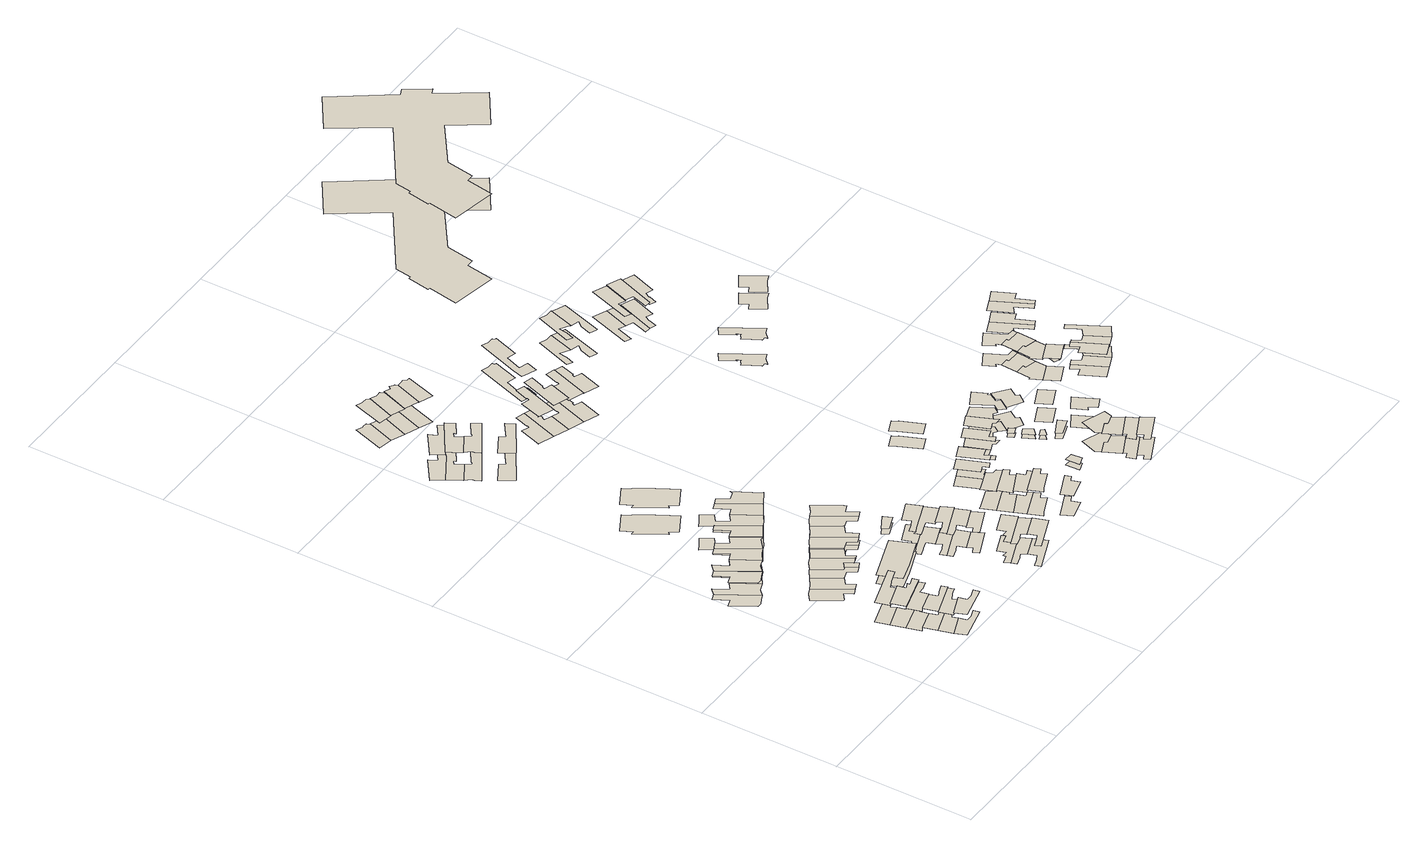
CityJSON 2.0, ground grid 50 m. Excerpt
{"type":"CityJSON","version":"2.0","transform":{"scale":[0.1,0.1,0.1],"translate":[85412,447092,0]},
"CityObjects":{
"building1":{"type":"Building","attributes":{"yearOfConstruction":"1918-01-01Z","measuredHeight":9.44,"storeysAboveGround":3},"geometry":[{"type":"MultiSurface","lod":"1.2","boundaries":[[[0,1,2,3,4,5,6,7]],[[8,9,10,11,12,13,14,15]]]}]},
"building2":{"type":"Building","attributes":{"yearOfConstruction":"1930-01-01Z","measuredHeight":9.46,"storeysAboveGround":3},"geometry":[{"type":"MultiSurface","lod":"1.2","boundaries":[[[3,16,17,18,19,20,4]],[[21,22,23,24,25,26,27]]]}]},
"building3":{"type":"Building","attributes":{"yearOfConstruction":"1920-01-01Z","measuredHeight":7.75,"storeysAboveGround":2},"geometry":[{"type":"MultiSurface","lod":"1.2","boundaries":[[[28,29,30,31,32,33,34,35,36]],[[37,38,39,40,41,42,43,44,45]]]}]},
"building4":{"type":"Building","attributes":{"yearOfConstruction":"1920-01-01Z","measuredHeight":8.55,"storeysAboveGround":2},"geometry":[{"type":"MultiSurface","lod":"1.2","boundaries":[[[46,47,48,49,50,51,32,31]],[[52,53,54,55,56,57,58,59]]]}]},
"building5":{"type":"Building","attributes":{"yearOfConstruction":"1920-01-01Z","measuredHeight":7.33,"storeysAboveGround":2},"geometry":[{"type":"MultiSurface","lod":"1.2","boundaries":[[[60,61,62,63,64,65,66,67]],[[68,69,70,71,72,73,74,75]]]}]},
"building6":{"type":"Building","attributes":{"yearOfConstruction":"1920-01-01Z","measuredHeight":7.55,"storeysAboveGround":2},"geometry":[{"type":"MultiSurface","lod":"1.2","boundaries":[[[76,35,34,64,63,77,78]],[[79,80,81,82,83,84,85]]]}]},
"building7":{"type":"Building","attributes":{"yearOfConstruction":"1920-01-01Z","measuredHeight":8.16,"storeysAboveGround":2},"geometry":[{"type":"MultiSurface","lod":"1.2","boundaries":[[[86,87,88,66,65,89,90]],[[91,92,93,94,95,96,97]]]}]},
"building8":{"type":"Building","attributes":{"yearOfConstruction":"1920-01-01Z","measuredHeight":7.93,"storeysAboveGround":2},"geometry":[{"type":"MultiSurface","lod":"1.2","boundaries":[[[98,99,100,101,102,51,50,103]],[[104,105,106,107,108,109,110,111]]]}]},
"building9":{"type":"Building","attributes":{"yearOfConstruction":"1915-01-01Z","measuredHeight":12.43,"storeysAboveGround":4},"geometry":[{"type":"MultiSurface","lod":"1.2","boundaries":[[[112,113,114,115,116,117,118,119]],[[120,121,122,123,124,125,126,127]]]}]},
"building10":{"type":"Building","attributes":{"yearOfConstruction":"1930-01-01Z","measuredHeight":9.51,"storeysAboveGround":3},"geometry":[{"type":"MultiSurface","lod":"1.2","boundaries":[[[18,17,128,129,130,131,132]],[[24,23,133,134,135,136,137]]]}]},
"building11":{"type":"Building","attributes":{"yearOfConstruction":"1915-01-01Z","measuredHeight":11.46,"storeysAboveGround":3},"geometry":[{"type":"MultiSurface","lod":"1.2","boundaries":[[[138,139,140,141,117,116,142,143]],[[144,145,146,147,148,149,150,151]]]}]},
"building12":{"type":"Building","attributes":{"yearOfConstruction":"1930-01-01Z","measuredHeight":9.48,"storeysAboveGround":3},"geometry":[{"type":"MultiSurface","lod":"1.2","boundaries":[[[129,152,153,154,155,156,130]],[[134,157,158,159,160,161,135]]]}]},
"building13":{"type":"Building","attributes":{"yearOfConstruction":"1915-01-01Z","measuredHeight":12.05,"storeysAboveGround":4},"geometry":[{"type":"MultiSurface","lod":"1.2","boundaries":[[[139,138,162,163,164,165,166,167,140]],[[168,169,170,171,172,173,174,175,176]]]}]},
"building14":{"type":"Building","attributes":{"yearOfConstruction":"1930-01-01Z","measuredHeight":9.68,"storeysAboveGround":3},"geometry":[{"type":"MultiSurface","lod":"1.2","boundaries":[[[177,154,153,178,179,180]],[[181,182,183,184,185,186]]]}]},
"building15":{"type":"Building","attributes":{"yearOfConstruction":"1915-01-01Z","measuredHeight":11.9,"storeysAboveGround":3},"geometry":[{"type":"MultiSurface","lod":"1.2","boundaries":[[[165,164,187,188,189,190,191,192,166]],[[193,194,195,196,197,198,199,200,201]]]}]},
"building16":{"type":"Building","attributes":{"yearOfConstruction":"1930-01-01Z","measuredHeight":9.43,"storeysAboveGround":3},"geometry":[{"type":"MultiSurface","lod":"1.2","boundaries":[[[202,203,204,205,206,207,179,178,208,209,210]],[[211,212,213,214,215,216,217,218,219,220,221]]]}]},
"building17":{"type":"Building","attributes":{"yearOfConstruction":"1969-01-01Z","measuredHeight":3.35,"storeysAboveGround":1},"geometry":[{"type":"MultiSurface","lod":"1.2","boundaries":[[[222,223,224,225,226,227]],[[228,229,230,231,232,233]]]}]},
"building18":{"type":"Building","attributes":{"yearOfConstruction":"1920-01-01Z","measuredHeight":10.57,"storeysAboveGround":3},"geometry":[{"type":"MultiSurface","lod":"1.2","boundaries":[[[234,235,236,237,238,239,240,241,242,243,244,245,246,247,248,249]],[[250,251,252,253,254,255,256,257,258,259,260,261,262,263,264,265]]]}]},
"building19":{"type":"Building","attributes":{"yearOfConstruction":"1915-01-01Z","measuredHeight":11.49,"storeysAboveGround":3},"geometry":[{"type":"MultiSurface","lod":"1.2","boundaries":[[[190,189,266,267,268,269,270,191]],[[271,272,273,274,275,276,277,278]]]}]},
"building20":{"type":"Building","attributes":{"yearOfConstruction":"1930-01-01Z","measuredHeight":9.41,"storeysAboveGround":3},"geometry":[{"type":"MultiSurface","lod":"1.2","boundaries":[[[209,279,280,281,282,210]],[[220,283,284,285,286,221]]]}]},
"building21":{"type":"Building","attributes":{"yearOfConstruction":"1915-01-01Z","measuredHeight":11.44,"storeysAboveGround":3},"geometry":[{"type":"MultiSurface","lod":"1.2","boundaries":[[[268,287,288,289,290,291,292,269]],[[293,294,295,296,297,298,299,300]]]}]},
"building22":{"type":"Building","attributes":{"yearOfConstruction":"1930-01-01Z","measuredHeight":9.48,"storeysAboveGround":3},"geometry":[{"type":"MultiSurface","lod":"1.2","boundaries":[[[279,301,302,303,304,305,306,280]],[[307,308,309,310,311,312,313,314]]]}]},
"building23":{"type":"Building","attributes":{"yearOfConstruction":"1917-01-01Z","measuredHeight":10.06,"storeysAboveGround":3},"geometry":[{"type":"MultiSurface","lod":"1.2","boundaries":[[[315,316,317,318,319,320,321]],[[322,323,324,325,326,327,328]]]}]},
"building24":{"type":"Building","attributes":{"yearOfConstruction":"1920-01-01Z","measuredHeight":11.09,"storeysAboveGround":3},"geometry":[{"type":"MultiSurface","lod":"1.2","boundaries":[[[329,330,331,332,333,334,335,336,317,315]],[[337,338,339,340,341,342,343,344,345,346]]]}]},
"building25":{"type":"Building","attributes":{"yearOfConstruction":"1920-01-01Z","measuredHeight":11.23,"storeysAboveGround":3},"geometry":[{"type":"MultiSurface","lod":"1.2","boundaries":[[[347,348,332,331,349,350,351,352,353,354]],[[355,356,357,358,359,360,361,362,363,364]]]}]},
"building26":{"type":"Building","attributes":{"yearOfConstruction":"1920-01-01Z","measuredHeight":7.96,"storeysAboveGround":2},"geometry":[{"type":"MultiSurface","lod":"1.2","boundaries":[[[365,366,225,367,368,369,370,371,372,373,374]],[[375,376,377,378,379,380,381,382,383,384,385]]]}]},
"building27":{"type":"Building","attributes":{"yearOfConstruction":"1920-01-01Z","measuredHeight":11.04,"storeysAboveGround":3},"geometry":[{"type":"MultiSurface","lod":"1.2","boundaries":[[[386,387,388,389,390,391,392,393,394,395]],[[396,397,398,399,400,401,402,403,404,405]]]}]},
"building28":{"type":"Building","attributes":{"yearOfConstruction":"1969-01-01Z","measuredHeight":8.13,"storeysAboveGround":2},"geometry":[{"type":"MultiSurface","lod":"1.2","boundaries":[[[406,407,408,409,410,411,366,365,374,412]],[[413,414,415,416,417,418,419,420,421,422]]]}]},
"building29":{"type":"Building","attributes":{"yearOfConstruction":"1920-01-01Z","measuredHeight":8.76,"storeysAboveGround":2},"geometry":[{"type":"MultiSurface","lod":"1.2","boundaries":[[[372,423,424,425,426,427,373]],[[428,429,430,431,432,433,434]]]}]},
"building30":{"type":"Building","attributes":{"yearOfConstruction":"1920-01-01Z","measuredHeight":8.54,"storeysAboveGround":2},"geometry":[{"type":"MultiSurface","lod":"1.2","boundaries":[[[426,435,436,437,438,439,427]],[[440,441,442,443,444,445,446]]]}]},
"building31":{"type":"Building","attributes":{"yearOfConstruction":"1989-01-01Z","measuredHeight":2.16,"storeysAboveGround":0},"geometry":[{"type":"MultiSurface","lod":"1.2","boundaries":[[[447,448,449,450,451]],[[452,453,454,455,456]]]}]},
"building32":{"type":"Building","attributes":{"yearOfConstruction":"1920-01-01Z","measuredHeight":8.27,"storeysAboveGround":2},"geometry":[{"type":"MultiSurface","lod":"1.2","boundaries":[[[457,458,459,460,461,462,463,464]],[[465,466,467,468,469,470,471,472]]]}]},
"building33":{"type":"Building","attributes":{"yearOfConstruction":"1920-01-01Z","measuredHeight":7.92,"storeysAboveGround":2},"geometry":[{"type":"MultiSurface","lod":"1.2","boundaries":[[[462,473,474,475,476,477,478,463]],[[479,480,481,482,483,484,485,486]]]}]},
"building34":{"type":"Building","attributes":{"yearOfConstruction":"1920-01-01Z","measuredHeight":8.11,"storeysAboveGround":2},"geometry":[{"type":"MultiSurface","lod":"1.2","boundaries":[[[487,488,439,438,489,490]],[[491,492,493,494,495,496]]]}]},
"building35":{"type":"Building","attributes":{"yearOfConstruction":"1916-01-01Z","measuredHeight":9.93,"storeysAboveGround":3},"geometry":[{"type":"MultiSurface","lod":"1.2","boundaries":[[[497,498,499,500,501,502,503,504]],[[505,506,507,508,509,510,511,512]]]}]},
"building36":{"type":"Building","attributes":{"yearOfConstruction":"1920-01-01Z","measuredHeight":8.14,"storeysAboveGround":2},"geometry":[{"type":"MultiSurface","lod":"1.2","boundaries":[[[477,513,514,515,516,517,518,478]],[[519,520,521,522,523,524,525,526]]]}]},
"building37":{"type":"Building","attributes":{"yearOfConstruction":"1916-01-01Z","measuredHeight":10.08,"storeysAboveGround":3},"geometry":[{"type":"MultiSurface","lod":"1.2","boundaries":[[[527,528,529,530,531,532,498,497]],[[533,534,535,536,537,538,539,540]]]}]},
"building38":{"type":"Building","attributes":{"yearOfConstruction":"1916-01-01Z","measuredHeight":10.38,"storeysAboveGround":3},"geometry":[{"type":"MultiSurface","lod":"1.2","boundaries":[[[541,542,543,544,545,546,528,527]],[[547,548,549,550,551,552,553,554]]]}]},
"building39":{"type":"Building","attributes":{"yearOfConstruction":"1916-01-01Z","measuredHeight":10.35,"storeysAboveGround":3},"geometry":[{"type":"MultiSurface","lod":"1.2","boundaries":[[[555,556,557,558,559,560,542,541]],[[561,562,563,564,565,566,567,568]]]}]},
"building40":{"type":"Building","attributes":{"yearOfConstruction":"1920-01-01Z","measuredHeight":10.91,"storeysAboveGround":3},"geometry":[{"type":"MultiSurface","lod":"1.2","boundaries":[[[569,570,571,572,573,574,575,576,577]],[[578,579,580,581,582,583,584,585,586]]]}]},
"building41":{"type":"Building","attributes":{"yearOfConstruction":"1920-01-01Z","measuredHeight":12.5,"storeysAboveGround":4},"geometry":[{"type":"MultiSurface","lod":"1.2","boundaries":[[[587,588,589,590,591,592,570,569]],[[593,594,595,596,597,598,599,600]]]}]},
"building42":{"type":"Building","attributes":{"yearOfConstruction":"1920-01-01Z","measuredHeight":7.87,"storeysAboveGround":2},"geometry":[{"type":"MultiSurface","lod":"1.2","boundaries":[[[601,602,603,604,605,606]],[[607,608,609,610,611,612]]]}]},
"building43":{"type":"Building","attributes":{"yearOfConstruction":"1920-01-01Z","measuredHeight":7.51,"storeysAboveGround":2},"geometry":[{"type":"MultiSurface","lod":"1.2","boundaries":[[[613,614,615,606,605,616,617,618]],[[619,620,621,622,623,624,625,626]]]}]},
"building44":{"type":"Building","attributes":{"yearOfConstruction":"1920-01-01Z","measuredHeight":9.56,"storeysAboveGround":3},"geometry":[{"type":"MultiSurface","lod":"1.2","boundaries":[[[627,628,629,630,631,632,633]],[[634,635,636,637,638,639,640]]]}]},
"building45":{"type":"Building","attributes":{"yearOfConstruction":"1920-01-01Z","measuredHeight":8.47,"storeysAboveGround":2},"geometry":[{"type":"MultiSurface","lod":"1.2","boundaries":[[[601,641,627,633,642,643,602]],[[644,645,646,647,648,649,650]]]}]},
"building46":{"type":"Building","attributes":{"yearOfConstruction":"1920-01-01Z","measuredHeight":8.13,"storeysAboveGround":2},"geometry":[{"type":"MultiSurface","lod":"1.2","boundaries":[[[651,652,653,654,655,656]],[[657,658,659,660,661,662]]]}]},
"building47":{"type":"Building","attributes":{"yearOfConstruction":"1920-01-01Z","measuredHeight":11.58,"storeysAboveGround":3},"geometry":[{"type":"MultiSurface","lod":"1.2","boundaries":[[[663,588,587,664,665,666,667,668]],[[669,670,671,672,673,674,675,676]]]}]},
"building48":{"type":"Building","attributes":{"yearOfConstruction":"1920-01-01Z","measuredHeight":6.79,"storeysAboveGround":2},"geometry":[{"type":"MultiSurface","lod":"1.2","boundaries":[[[677,678,679,680,681,682]],[[683,684,685,686,687,688]]]}]},
"building49":{"type":"Building","attributes":{"yearOfConstruction":"1920-01-01Z","measuredHeight":11.36,"storeysAboveGround":3},"geometry":[{"type":"MultiSurface","lod":"1.2","boundaries":[[[689,690,691,692,693,694,665,664]],[[695,696,697,698,699,700,701,702]]]}]},
"building50":{"type":"Building","attributes":{"yearOfConstruction":"1920-01-01Z","measuredHeight":7.92,"storeysAboveGround":2},"geometry":[{"type":"MultiSurface","lod":"1.2","boundaries":[[[680,703,704,705,706,681]],[[707,708,709,710,711,712]]]}]},
"building51":{"type":"Building","attributes":{"yearOfConstruction":"1916-01-01Z","measuredHeight":9.88,"storeysAboveGround":3},"geometry":[{"type":"MultiSurface","lod":"1.2","boundaries":[[[713,714,715,716,717,718,719,720,721,722,723,724,725,726]],[[727,728,729,730,731,732,733,734,735,736,737,738,739,740]]]}]},
"building52":{"type":"Building","attributes":{"yearOfConstruction":"1916-01-01Z","measuredHeight":5.95,"storeysAboveGround":1},"geometry":[{"type":"MultiSurface","lod":"1.2","boundaries":[[[741,742,743,744,745,746,747]],[[748,749,750,751,752,753,754]]]}]},
"building53":{"type":"Building","attributes":{"yearOfConstruction":"1920-01-01Z","measuredHeight":7.49,"storeysAboveGround":2},"geometry":[{"type":"MultiSurface","lod":"1.2","boundaries":[[[755,756,757,758,759,760]],[[761,762,763,764,765,766]]]}]},
"building54":{"type":"Building","attributes":{"yearOfConstruction":"1920-01-01Z","measuredHeight":2.23,"storeysAboveGround":0},"geometry":[{"type":"MultiSurface","lod":"1.2","boundaries":[[[767,768,769,770]],[[771,772,773,774]]]}]},
"building55":{"type":"Building","attributes":{"yearOfConstruction":"1920-01-01Z","measuredHeight":8.43,"storeysAboveGround":2},"geometry":[{"type":"MultiSurface","lod":"1.2","boundaries":[[[760,775,776,777,778,779,755]],[[780,781,782,783,784,785,786]]]}]},
"building56":{"type":"Building","attributes":{"yearOfConstruction":"1920-01-01Z","measuredHeight":7.6,"storeysAboveGround":2},"geometry":[{"type":"MultiSurface","lod":"1.2","boundaries":[[[779,778,787,788,789,790]],[[791,792,793,794,795,796]]]}]},
"building57":{"type":"Building","attributes":{"yearOfConstruction":"1920-01-01Z","measuredHeight":1.68,"storeysAboveGround":0},"geometry":[{"type":"MultiSurface","lod":"1.2","boundaries":[[[797,798,799,800]],[[801,802,803,804]]]}]},
"building58":{"type":"Building","attributes":{"yearOfConstruction":"1920-01-01Z","measuredHeight":1.69,"storeysAboveGround":0},"geometry":[{"type":"MultiSurface","lod":"1.2","boundaries":[[[805,806,807,808]],[[809,810,811,812]]]}]},
"building59":{"type":"Building","attributes":{"yearOfConstruction":"1920-01-01Z","measuredHeight":1.72,"storeysAboveGround":0},"geometry":[{"type":"MultiSurface","lod":"1.2","boundaries":[[[813,814,815,816]],[[817,818,819,820]]]}]},
"building60":{"type":"Building","attributes":{"yearOfConstruction":"1915-01-01Z","measuredHeight":9.84,"storeysAboveGround":3},"geometry":[{"type":"MultiSurface","lod":"1.2","boundaries":[[[821,822,823,824,825,826,827,828,829]],[[830,831,832,833,834,835,836,837,838]]]}]},
"building61":{"type":"Building","attributes":{"yearOfConstruction":"1920-01-01Z","measuredHeight":8.58,"storeysAboveGround":2},"geometry":[{"type":"MultiSurface","lod":"1.2","boundaries":[[[789,788,839,840,841,842,843,844,845,790]],[[846,847,848,849,850,851,852,853,854,855]]]}]},
"building62":{"type":"Building","attributes":{"yearOfConstruction":"1920-01-01Z","measuredHeight":7.44,"storeysAboveGround":2},"geometry":[{"type":"MultiSurface","lod":"1.2","boundaries":[[[856,857,858,859,860,861]],[[862,863,864,865,866,867]]]}]},
"building63":{"type":"Building","attributes":{"yearOfConstruction":"1920-01-01Z","measuredHeight":7.7,"storeysAboveGround":2},"geometry":[{"type":"MultiSurface","lod":"1.2","boundaries":[[[868,869,870,871,872,857,856]],[[873,874,875,876,877,878,879]]]}]},
"building64":{"type":"Building","attributes":{"yearOfConstruction":"1920-01-01Z","measuredHeight":7.75,"storeysAboveGround":2},"geometry":[{"type":"MultiSurface","lod":"1.2","boundaries":[[[861,860,859,858,880,881,882]],[[883,884,885,886,887,888,889]]]}]},
"building65":{"type":"Building","attributes":{"yearOfConstruction":"1920-01-01Z","measuredHeight":8.15,"storeysAboveGround":2},"geometry":[{"type":"MultiSurface","lod":"1.2","boundaries":[[[890,891,872,871,892,893]],[[894,895,896,897,898,899]]]}]},
"building66":{"type":"Building","attributes":{"yearOfConstruction":"1920-01-01Z","measuredHeight":2.16,"storeysAboveGround":0},"geometry":[{"type":"MultiSurface","lod":"1.2","boundaries":[[[900,901,902,903]],[[904,905,906,907]]]}]},
"building67":{"type":"Building","attributes":{"yearOfConstruction":"1920-01-01Z","measuredHeight":9.15,"storeysAboveGround":3},"geometry":[{"type":"MultiSurface","lod":"1.2","boundaries":[[[842,841,840,839,908,909,910,911]],[[912,913,914,915,916,917,918,919]]]}]},
"building68":{"type":"Building","attributes":{"yearOfConstruction":"1915-01-01Z","measuredHeight":9.63,"storeysAboveGround":3},"geometry":[{"type":"MultiSurface","lod":"1.2","boundaries":[[[920,921,922,824,923,924,925,926,927,928]],[[929,930,931,932,933,934,935,936,937,938]]]}]},
"building69":{"type":"Building","attributes":{"yearOfConstruction":"1920-01-01Z","measuredHeight":7.24,"storeysAboveGround":2},"geometry":[{"type":"MultiSurface","lod":"1.2","boundaries":[[[939,940,941,942]],[[943,944,945,946]]]}]},
"building70":{"type":"Building","attributes":{"yearOfConstruction":"1920-01-01Z","measuredHeight":7.29,"storeysAboveGround":2},"geometry":[{"type":"MultiSurface","lod":"1.2","boundaries":[[[947,948,949,950,951,952]],[[953,954,955,956,957,958]]]}]},
"building71":{"type":"Building","attributes":{"yearOfConstruction":"1916-01-01Z","measuredHeight":10.44,"storeysAboveGround":3},"geometry":[{"type":"MultiSurface","lod":"1.2","boundaries":[[[959,960,961,962,963,964,965,966,967,968,969,970,971,972]],[[973,974,975,976,977,978,979,980,981,982,983,984,985,986]]]}]},
"building72":{"type":"Building","attributes":{"yearOfConstruction":"1916-01-01Z","measuredHeight":9.96,"storeysAboveGround":3},"geometry":[{"type":"MultiSurface","lod":"1.2","boundaries":[[[987,988,989,990,991,992,993]],[[994,995,996,997,998,999,1000]]]}]},
"building73":{"type":"Building","attributes":{"yearOfConstruction":"1916-01-01Z","measuredHeight":10.44,"storeysAboveGround":3},"geometry":[{"type":"MultiSurface","lod":"1.2","boundaries":[[[1001,1002,1003,1004,991,990,1005]],[[1006,1007,1008,1009,1010,1011,1012]]]}]},
"building74":{"type":"Building","attributes":{"yearOfConstruction":"1916-01-01Z","measuredHeight":9.48,"storeysAboveGround":3},"geometry":[{"type":"MultiSurface","lod":"1.2","boundaries":[[[1013,1014,1015,1004,1003,1016,1017,1018]],[[1019,1020,1021,1022,1023,1024,1025,1026]]]}]},
"building75":{"type":"Building","attributes":{"yearOfConstruction":"1920-01-01Z","measuredHeight":8.18,"storeysAboveGround":2},"geometry":[{"type":"MultiSurface","lod":"1.2","boundaries":[[[1027,1028,1029,1030,1031,1032,1033,1034]],[[1035,1036,1037,1038,1039,1040,1041,1042]]]}]},
"building76":{"type":"Building","attributes":{"yearOfConstruction":"1920-01-01Z","measuredHeight":8.81,"storeysAboveGround":2},"geometry":[{"type":"MultiSurface","lod":"1.2","boundaries":[[[1043,1044,1030,1029]],[[1045,1046,1047,1048]]]}]},
"building77":{"type":"Building","attributes":{"yearOfConstruction":"1920-01-01Z","measuredHeight":8.28,"storeysAboveGround":2},"geometry":[{"type":"MultiSurface","lod":"1.2","boundaries":[[[1031,1049,1050,1051,1052,1034,1033,1032]],[[1053,1054,1055,1056,1057,1058,1059,1060]]]}]},
"building78":{"type":"Building","attributes":{"yearOfConstruction":"1920-01-01Z","measuredHeight":8.1,"storeysAboveGround":2},"geometry":[{"type":"MultiSurface","lod":"1.2","boundaries":[[[1061,1062,1063,1052,1051,1050,1049,1064,1065,1066]],[[1067,1068,1069,1070,1071,1072,1073,1074,1075,1076]]]}]},
"building79":{"type":"Building","attributes":{"yearOfConstruction":"1920-01-01Z","measuredHeight":9.04,"storeysAboveGround":3},"geometry":[{"type":"MultiSurface","lod":"1.2","boundaries":[[[1077,1078,1079,1080,1081,1082,1083]],[[1084,1085,1086,1087,1088,1089,1090]]]}]},
"building80":{"type":"Building","attributes":{"yearOfConstruction":"1920-01-01Z","measuredHeight":1.76,"storeysAboveGround":0},"geometry":[{"type":"MultiSurface","lod":"1.2","boundaries":[[[1091,1092,1093,1094]],[[1095,1096,1097,1098]]]}]},
"building81":{"type":"Building","attributes":{"yearOfConstruction":"1920-01-01Z","measuredHeight":8.09,"storeysAboveGround":2},"geometry":[{"type":"MultiSurface","lod":"1.2","boundaries":[[[1081,1099,1100,1101,1102,1082]],[[1103,1104,1105,1106,1107,1108]]]}]},
"building82":{"type":"Building","attributes":{"yearOfConstruction":"1916-01-01Z","measuredHeight":6.91,"storeysAboveGround":2},"geometry":[{"type":"MultiSurface","lod":"1.2","boundaries":[[[1109,1110,1111,1112,1113,1114,1115]],[[1116,1117,1118,1119,1120,1121,1122]]]}]},
"building83":{"type":"Building","attributes":{"yearOfConstruction":"1920-01-01Z","measuredHeight":8.01,"storeysAboveGround":2},"geometry":[{"type":"MultiSurface","lod":"1.2","boundaries":[[[1099,1123,1124,1125,1126,1127,1128,1100]],[[1129,1130,1131,1132,1133,1134,1135,1136]]]}]},
"building84":{"type":"Building","attributes":{"yearOfConstruction":"1920-01-01Z","measuredHeight":8.43,"storeysAboveGround":2},"geometry":[{"type":"MultiSurface","lod":"1.2","boundaries":[[[1137,1138,1139,1140,1141,1142,1143,1144]],[[1145,1146,1147,1148,1149,1150,1151,1152]]]}]},
"building85":{"type":"Building","attributes":{"yearOfConstruction":"1981-01-01Z","measuredHeight":34.09,"storeysAboveGround":11},"geometry":[{"type":"MultiSurface","lod":"1.2","boundaries":[[[1153,1154,1155,1156,1157,1158,1159,1160,1161,1162,1163,1164,1165,1166,1167,1168,1169,1170,1171,1172,1173,1174]],[[1175,1176,1177,1178,1179,1180,1181,1182,1183,1184,1185,1186,1187,1188,1189,1190,1191,1192,1193,1194,1195,1196]]]}]},
"building86":{"type":"Building","attributes":{"yearOfConstruction":"1920-01-01Z","measuredHeight":8.25,"storeysAboveGround":2},"geometry":[{"type":"MultiSurface","lod":"1.2","boundaries":[[[1197,1143,1142,1198,1199,1200,1201,1202]],[[1203,1204,1205,1206,1207,1208,1209,1210]]]}]}
},
"vertices":[
[50,640,0],[64,640,0],[83,650,0],[104,660,0],[25,790,0],[2,780,0],[29,730,0],[2,720,0],[50,640,94],[64,640,94],[83,650,94],[104,660,94],[25,790,94],[2,780,94],[29,730,94],[2,720,94],
[124,680,0],[152,690,0],[100,780,0],[74,760,0],[47,810,0],[104,660,95],[124,680,95],[152,690,95],[100,780,95],[74,760,95],[47,810,95],[25,790,95],
[320,200,0],[319,200,0],[348,210,0],[342,230,0],[208,190,0],[222,140,0],[237,150,0],[308,170,0],[300,200,0],[320,200,78],[319,200,78],[348,210,78],[342,230,78],[208,190,78],[222,140,78],[237,150,78],[308,170,78],[300,200,78],
[336,250,0],[308,240,0],[307,250,0],[287,240,0],[279,270,0],[193,240,0],[336,250,86],[308,240,86],[307,250,86],[287,240,86],[279,270,86],[193,240,86],[208,190,86],[342,230,86],
[349,110,0],[348,110,0],[377,120,0],[371,140,0],[251,100,0],[265,50,0],[338,80,0],[330,100,0],[349,110,73],[348,110,73],[377,120,73],[371,140,73],[251,100,73],[265,50,73],[338,80,73],[330,100,73],
[317,140,0],[365,160,0],[336,150,0],[317,140,76],[308,170,76],[237,150,76],[251,100,76],[371,140,76],[365,160,76],[336,150,76],
[394,60,0],[365,50,0],[346,50,0],[280,10,0],[400,40,0],[394,60,82],[365,50,82],[346,50,82],[338,80,82],[265,50,82],[280,10,82],[400,40,82],
[291,300,0],[290,300,0],[343,320,0],[337,340,0],[179,290,0],[271,290,0],[291,300,79],[290,300,79],[343,320,79],[337,340,79],[179,290,79],[193,240,79],[279,270,79],[271,290,79],
[220,430,0],[221,430,0],[248,450,0],[266,420,0],[287,430,0],[209,550,0],[189,540,0],[162,520,0],[220,430,124],[221,430,124],[248,450,124],[266,420,124],[287,430,124],[209,550,124],[189,540,124],[162,520,124],
[180,710,0],[201,720,0],[122,850,0],[98,840,0],[125,790,0],[180,710,95],[201,720,95],[122,850,95],[98,840,95],[125,790,95],
[316,490,0],[315,490,0],[256,580,0],[229,560,0],[308,440,0],[290,470,0],[316,490,115],[315,490,115],[256,580,115],[229,560,115],[209,550,115],[287,430,115],[308,440,115],[290,470,115],
[238,750,0],[249,750,0],[196,840,0],[170,820,0],[143,860,0],[238,750,95],[249,750,95],[196,840,95],[170,820,95],[143,860,95],
[343,500,0],[365,470,0],[385,480,0],[384,480,0],[303,610,0],[284,600,0],[315,490,120],[316,490,120],[343,500,120],[365,470,120],[385,480,120],[384,480,120],[303,610,120],[284,600,120],[256,580,120],
[222,850,0],[297,780,0],[218,910,0],[195,900,0],[222,850,97],[196,840,97],[249,750,97],[297,780,97],[218,910,97],[195,900,97],
[405,490,0],[384,530,0],[410,550,0],[409,550,0],[351,640,0],[321,620,0],[384,480,119],[385,480,119],[405,490,119],[384,530,119],[410,550,119],[409,550,119],[351,640,119],[321,620,119],[303,610,119],
[266,880,0],[240,920,0],[266,940,0],[240,980,0],[209,960,0],[191,950,0],[317,790,0],[345,810,0],[293,900,0],[266,880,94],[240,920,94],[266,940,94],[240,980,94],[209,960,94],[191,950,94],[218,910,94],[297,780,94],[317,790,94],[345,810,94],[293,900,94],
[362,340,0],[377,310,0],[445,330,0],[547,370,0],[514,450,0],[345,390,0],[362,340,34],[377,310,34],[445,330,34],[547,370,34],[514,450,34],[345,390,34],
[205,1070,0],[216,1080,0],[234,1050,0],[305,1090,0],[289,1120,0],[288,1120,0],[266,1160,0],[264,1160,0],[241,1200,0],[240,1200,0],[226,1220,0],[225,1220,0],[208,1250,0],[137,1210,0],[157,1170,0],[146,1170,0],[205,1070,106],[216,1080,106],[234,1050,106],[305,1090,106],[289,1120,106],[288,1120,106],[266,1160,106],[264,1160,106],[241,1200,106],[240,1200,106],[226,1220,106],[225,1220,106],[208,1250,106],[137,1210,106],[157,1170,106],[146,1170,106],
[438,560,0],[459,530,0],[479,540,0],[398,670,0],[379,660,0],[409,550,115],[410,550,115],[438,560,115],[459,530,115],[479,540,115],[398,670,115],[379,660,115],[351,640,115],
[393,840,0],[314,970,0],[291,960,0],[318,910,0],[393,840,94],[314,970,94],[291,960,94],[318,910,94],
[500,550,0],[478,590,0],[504,600,0],[503,610,0],[445,700,0],[419,680,0],[479,540,114],[500,550,114],[478,590,114],[504,600,114],[503,610,114],[445,700,114],[419,680,114],[398,670,114],
[443,870,0],[441,870,0],[390,960,0],[389,950,0],[362,940,0],[335,980,0],[393,840,95],[443,870,95],[441,870,95],[390,960,95],[389,950,95],[362,940,95],[335,980,95],[314,970,95],
[61,1810,0],[162,1870,0],[183,1890,0],[171,1910,0],[132,1880,0],[117,1910,0],[33,1850,0],[61,1810,101],[162,1870,101],[183,1890,101],[171,1910,101],[132,1880,101],[117,1910,101],[33,1850,101],
[72,1790,0],[73,1790,0],[90,1760,0],[158,1800,0],[143,1830,0],[156,1840,0],[157,1830,0],[201,1860,0],[72,1790,111],[73,1790,111],[90,1760,111],[158,1800,111],[143,1830,111],[156,1840,111],[157,1830,111],[201,1860,111],[183,1890,111],[61,1810,111],
[184,1790,0],[171,1780,0],[107,1740,0],[108,1730,0],[119,1710,0],[243,1790,0],[225,1820,0],[182,1790,0],[184,1790,112],[171,1780,112],[158,1800,112],[90,1760,112],[107,1740,112],[108,1730,112],[119,1710,112],[243,1790,112],[225,1820,112],[182,1790,112],
[564,380,0],[546,370,0],[537,370,0],[545,350,0],[573,360,0],[574,360,0],[603,370,0],[613,340,0],[687,370,0],[668,420,0],[564,380,80],[546,370,80],[547,370,80],[537,370,80],[545,350,80],[573,360,80],[574,360,80],[603,370,80],[613,340,80],[687,370,80],[668,420,80],
[243,1700,0],[230,1690,0],[216,1710,0],[148,1670,0],[165,1640,0],[166,1640,0],[178,1620,0],[301,1700,0],[284,1730,0],[241,1700,0],[243,1700,110],[230,1690,110],[216,1710,110],[148,1670,110],[165,1640,110],[166,1640,110],[178,1620,110],[301,1700,110],[284,1730,110],[241,1700,110],
[648,470,0],[645,470,0],[574,440,0],[585,410,0],[566,400,0],[538,390,0],[649,470,0],[648,470,81],[645,470,81],[574,440,81],[585,410,81],[566,400,81],[538,390,81],[546,370,81],[564,380,81],[668,420,81],[649,470,81],
[623,320,0],[604,310,0],[576,300,0],[584,280,0],[706,330,0],[613,340,88],[623,320,88],[604,310,88],[576,300,88],[584,280,88],[706,330,88],[687,370,88],
[592,260,0],[620,270,0],[640,280,0],[650,250,0],[725,280,0],[584,280,85],[592,260,85],[620,270,85],[640,280,85],[650,250,85],[725,280,85],[706,330,85],
[578,490,0],[632,510,0],[619,540,0],[617,540,0],[565,510,0],[578,490,22],[632,510,22],[619,540,22],[617,540,22],[565,510,22],
[688,160,0],[698,130,0],[679,130,0],[679,120,0],[651,110,0],[659,90,0],[781,140,0],[762,190,0],[688,160,83],[698,130,83],[679,130,83],[679,120,83],[651,110,83],[659,90,83],[781,140,83],[762,190,83],
[667,70,0],[695,80,0],[696,80,0],[715,90,0],[725,70,0],[800,100,0],[659,90,79],[667,70,79],[695,80,79],[696,80,79],[715,90,79],[725,70,79],[800,100,79],[781,140,79],
[650,200,0],[744,240,0],[661,230,0],[641,220,0],[650,200,81],[744,240,81],[725,280,81],[650,250,81],[661,230,81],[641,220,81],
[137,2060,0],[173,2160,0],[170,2160,0],[165,2170,0],[153,2170,0],[145,2170,0],[123,2180,0],[87,2070,0],[137,2060,99],[173,2160,99],[170,2160,99],[165,2170,99],[153,2170,99],[145,2170,99],[123,2180,99],[87,2070,99],
[736,40,0],[716,30,0],[717,30,0],[689,20,0],[697,0,0],[819,50,0],[725,70,81],[736,40,81],[716,30,81],[717,30,81],[689,20,81],[697,0,81],[819,50,81],[800,100,81],
[187,2040,0],[223,2140,0],[220,2140,0],[215,2150,0],[202,2150,0],[195,2150,0],[187,2040,101],[223,2140,101],[220,2140,101],[215,2150,101],[202,2150,101],[195,2150,101],[173,2160,101],[137,2060,101],
[237,2020,0],[273,2120,0],[270,2130,0],[265,2130,0],[252,2140,0],[245,2130,0],[237,2020,104],[273,2120,104],[270,2130,104],[265,2130,104],[252,2140,104],[245,2130,104],[223,2140,104],[187,2040,104],
[287,2000,0],[323,2110,0],[320,2110,0],[314,2110,0],[302,2120,0],[294,2120,0],[287,2000,103],[323,2110,103],[320,2110,103],[314,2110,103],[302,2120,103],[294,2120,103],[273,2120,103],[237,2020,103],
[428,1640,0],[476,1780,0],[444,1790,0],[427,1740,0],[431,1740,0],[426,1730,0],[397,1740,0],[371,1660,0],[370,1660,0],[428,1640,109],[476,1780,109],[444,1790,109],[427,1740,109],[431,1740,109],[426,1730,109],[397,1740,109],[371,1660,109],[370,1660,109],
[484,1620,0],[510,1700,0],[482,1710,0],[487,1720,0],[490,1720,0],[507,1770,0],[484,1620,125],[510,1700,125],[482,1710,125],[487,1720,125],[490,1720,125],[507,1770,125],[476,1780,125],[428,1640,125],
[878,220,0],[960,260,0],[950,280,0],[969,290,0],[961,310,0],[859,270,0],[878,220,79],[960,260,79],[950,280,79],[969,290,79],[961,310,79],[859,270,79],
[842,320,0],[841,320,0],[840,320,0],[952,330,0],[933,330,0],[922,350,0],[842,320,75],[841,320,75],[840,320,75],[859,270,75],[961,310,75],[952,330,75],[933,330,75],[922,350,75],
[896,180,0],[915,130,0],[929,140,0],[998,170,0],[987,190,0],[1007,200,0],[998,220,0],[896,180,96],[915,130,96],[929,140,96],[998,170,96],[987,190,96],[1007,200,96],[998,220,96],
[880,220,0],[990,240,0],[970,230,0],[878,220,85],[880,220,85],[896,180,85],[998,220,85],[990,240,85],[970,230,85],[960,260,85],
[965,50,0],[1035,70,0],[1024,100,0],[1044,110,0],[1036,130,0],[947,90,0],[965,50,81],[1035,70,81],[1024,100,81],[1044,110,81],[1036,130,81],[947,90,81],
[538,1690,0],[540,1600,0],[588,1740,0],[556,1750,0],[540,1700,0],[543,1700,0],[538,1690,116],[510,1700,116],[484,1620,116],[540,1600,116],[588,1740,116],[556,1750,116],[540,1700,116],[543,1700,116],
[923,370,0],[949,380,0],[958,360,0],[978,370,0],[937,470,0],[891,450,0],[923,370,68],[949,380,68],[958,360,68],[978,370,68],[937,470,68],[891,450,68],
[596,1580,0],[622,1660,0],[594,1670,0],[599,1680,0],[603,1680,0],[620,1730,0],[596,1580,114],[622,1660,114],[594,1670,114],[599,1680,114],[603,1680,114],[620,1730,114],[588,1740,114],[540,1600,114],
[999,380,0],[990,400,0],[1016,410,0],[983,490,0],[978,370,79],[999,380,79],[990,400,79],[1016,410,79],[983,490,79],[937,470,79],
[637,1990,0],[635,2000,0],[620,2000,0],[613,2000,0],[588,2010,0],[536,1860,0],[523,1820,0],[549,1810,0],[577,1800,0],[590,1840,0],[557,1850,0],[579,1910,0],[611,1900,0],[642,1990,0],[637,1990,99],[635,2000,99],[620,2000,99],[613,2000,99],[588,2010,99],[536,1860,99],[523,1820,99],[549,1810,99],[577,1800,99],[590,1840,99],[557,1850,99],[579,1910,99],[611,1900,99],[642,1990,99],
[998,630,0],[1043,650,0],[1010,730,0],[1009,730,0],[999,750,0],[952,730,0],[958,720,0],[998,630,60],[1043,650,60],[1010,730,60],[1009,730,60],[999,750,60],[952,730,60],[958,720,60],
[1075,530,0],[1029,510,0],[1070,410,0],[1090,420,0],[1082,440,0],[1107,450,0],[1075,530,75],[1029,510,75],[1070,410,75],[1090,420,75],[1082,440,75],[1107,450,75],
[1172,160,0],[1202,170,0],[1200,210,0],[1170,210,0],[1172,160,22],[1202,170,22],[1200,210,22],[1170,210,22],
[1132,460,0],[1141,450,0],[1161,450,0],[1153,470,0],[1119,550,0],[1107,450,84],[1132,460,84],[1141,450,84],[1161,450,84],[1153,470,84],[1119,550,84],[1075,530,84],
[1182,490,0],[1197,480,0],[1210,500,0],[1174,570,0],[1119,550,76],[1153,470,76],[1182,490,76],[1197,480,76],[1210,500,76],[1174,570,76],
[1199,420,0],[1221,430,0],[1211,450,0],[1189,440,0],[1199,420,17],[1221,430,17],[1211,450,17],[1189,440,17],
[1228,360,0],[1250,380,0],[1231,410,0],[1209,400,0],[1228,360,17],[1250,380,17],[1231,410,17],[1209,400,17],
[1245,330,0],[1266,350,0],[1257,360,0],[1235,350,0],[1245,330,17],[1266,350,17],[1257,360,17],[1235,350,17],
[775,1790,0],[785,1820,0],[790,1850,0],[825,1830,0],[853,1920,0],[846,1920,0],[830,1920,0],[802,1930,0],[756,1800,0],[775,1790,98],[785,1820,98],[790,1850,98],[825,1830,98],[853,1920,98],[846,1920,98],[830,1920,98],[802,1930,98],[756,1800,98],
[1217,460,0],[1244,500,0],[1232,510,0],[1249,540,0],[1242,550,0],[1250,550,0],[1229,600,0],[1210,500,86],[1197,480,86],[1217,460,86],[1244,500,86],[1232,510,86],[1249,540,86],[1242,550,86],[1250,550,86],[1229,600,86],[1174,570,86],
[1313,90,0],[1392,130,0],[1372,170,0],[1338,160,0],[1330,170,0],[1284,150,0],[1313,90,74],[1392,130,74],[1372,170,74],[1338,160,74],[1330,170,74],[1284,150,74],
[1322,80,0],[1303,70,0],[1314,40,0],[1332,50,0],[1412,90,0],[1322,80,77],[1303,70,77],[1314,40,77],[1332,50,77],[1412,90,77],[1392,130,77],[1313,90,77],
[1381,200,0],[1296,230,0],[1274,170,0],[1284,150,77],[1330,170,77],[1338,160,77],[1372,170,77],[1381,200,77],[1296,230,77],[1274,170,77],
[1336,0,0],[1435,50,0],[1344,30,0],[1325,20,0],[1336,0,81],[1435,50,81],[1412,90,81],[1332,50,81],[1344,30,81],[1325,20,81],
[1276,290,0],[1335,310,0],[1322,340,0],[1263,310,0],[1276,290,22],[1335,310,22],[1322,340,22],[1263,310,22],
[1269,430,0],[1292,460,0],[1283,470,0],[1303,500,0],[1249,540,91],[1232,510,91],[1244,500,91],[1217,460,91],[1269,430,91],[1292,460,91],[1283,470,91],[1303,500,91],
[875,1910,0],[876,1910,0],[852,1920,0],[857,1820,0],[840,1800,0],[827,1760,0],[852,1750,0],[854,1750,0],[903,1900,0],[875,1910,96],[876,1910,96],[852,1920,96],[825,1830,96],[857,1820,96],[840,1800,96],[827,1760,96],[852,1750,96],[854,1750,96],[903,1900,96],
[1328,360,0],[1393,390,0],[1367,440,0],[1302,410,0],[1328,360,72],[1393,390,72],[1367,440,72],[1302,410,72],
[1362,250,0],[1375,260,0],[1391,230,0],[1430,250,0],[1390,330,0],[1339,300,0],[1362,250,73],[1375,260,73],[1391,230,73],[1430,250,73],[1390,330,73],[1339,300,73],
[1063,1350,0],[1049,1340,0],[1046,1340,0],[1079,1280,0],[1080,1280,0],[1093,1280,0],[1094,1270,0],[1114,1290,0],[1135,1300,0],[1058,1430,0],[1030,1410,0],[1057,1360,0],[1060,1370,0],[1068,1350,0],[1063,1350,104],[1049,1340,104],[1046,1340,104],[1079,1280,104],[1080,1280,104],[1093,1280,104],[1094,1270,104],[1114,1290,104],[1135,1300,104],[1058,1430,104],[1030,1410,104],[1057,1360,104],[1060,1370,104],[1068,1350,104],
[974,1700,0],[983,1730,0],[993,1760,0],[1019,1750,0],[1051,1840,0],[1002,1860,0],[952,1710,0],[974,1700,100],[983,1730,100],[993,1760,100],[1019,1750,100],[1051,1840,100],[1002,1860,100],[952,1710,100],
[1037,1710,0],[1027,1680,0],[1049,1680,0],[1100,1820,0],[1047,1740,0],[1037,1710,104],[1027,1680,104],[1049,1680,104],[1100,1820,104],[1051,1840,104],[1019,1750,104],[1047,1740,104],
[1090,1720,0],[1116,1710,0],[1149,1800,0],[1071,1670,0],[1081,1700,0],[1080,1700,0],[1090,1720,95],[1116,1710,95],[1149,1800,95],[1100,1820,95],[1049,1680,95],[1071,1670,95],[1081,1700,95],[1080,1700,95],
[1479,540,0],[1473,540,0],[1491,500,0],[1556,530,0],[1559,570,0],[1516,580,0],[1517,590,0],[1482,590,0],[1479,540,82],[1473,540,82],[1491,500,82],[1556,530,82],[1559,570,82],[1516,580,82],[1517,590,82],[1482,590,82],
[1517,450,0],[1582,480,0],[1517,450,88],[1582,480,88],[1556,530,88],[1491,500,88],
[1564,640,0],[1515,640,0],[1515,650,0],[1486,650,0],[1559,570,83],[1564,640,83],[1515,640,83],[1515,650,83],[1486,650,83],[1482,590,83],[1517,590,83],[1516,580,83],
[1450,700,0],[1471,660,0],[1479,670,0],[1566,660,0],[1540,660,0],[1504,730,0],[1450,700,81],[1471,660,81],[1479,670,81],[1486,650,81],[1515,650,81],[1515,640,81],[1564,640,81],[1566,660,81],[1540,660,81],[1504,730,81],
[1598,430,0],[1572,420,0],[1611,340,0],[1612,340,0],[1658,360,0],[1604,470,0],[1584,460,0],[1598,430,90],[1572,420,90],[1611,340,90],[1612,340,90],[1658,360,90],[1604,470,90],[1584,460,90],
[1606,510,0],[1622,560,0],[1604,570,0],[1587,520,0],[1606,510,18],[1622,560,18],[1604,570,18],[1587,520,18],
[1703,380,0],[1663,460,0],[1639,450,0],[1624,480,0],[1658,360,81],[1703,380,81],[1663,460,81],[1639,450,81],[1624,480,81],[1604,470,81],
[1318,1480,0],[1297,1470,0],[1329,1420,0],[1376,1450,0],[1398,1460,0],[1350,1540,0],[1302,1510,0],[1318,1480,69],[1297,1470,69],[1329,1420,69],[1376,1450,69],[1398,1460,69],[1350,1540,69],[1302,1510,69],
[1748,410,0],[1680,540,0],[1662,530,0],[1675,510,0],[1674,510,0],[1688,480,0],[1703,380,80],[1748,410,80],[1680,540,80],[1662,530,80],[1675,510,80],[1674,510,80],[1688,480,80],[1663,460,80],
[1639,700,0],[1663,720,0],[1677,690,0],[1679,690,0],[1692,660,0],[1711,670,0],[1648,800,0],[1603,780,0],[1639,700,84],[1663,720,84],[1677,690,84],[1679,690,84],[1692,660,84],[1711,670,84],[1648,800,84],[1603,780,84],
[830,2260,0],[991,2230,0],[992,2230,0],[1010,2330,0],[1036,2330,0],[1054,2430,0],[1049,2430,0],[1203,2540,0],[1286,2420,0],[1419,2510,0],[1319,2660,0],[1340,2670,0],[1284,2750,0],[1262,2740,0],[1120,2940,0],[987,2850,0],[1110,2670,0],[876,2510,0],[866,2450,0],[857,2450,0],[843,2370,0],[850,2370,0],[830,2260,341],[991,2230,341],[992,2230,341],[1010,2330,341],[1036,2330,341],[1054,2430,341],[1049,2430,341],[1203,2540,341],[1286,2420,341],[1419,2510,341],[1319,2660,341],[1340,2670,341],[1284,2750,341],[1262,2740,341],[1120,2940,341],[987,2850,341],[1110,2670,341],[876,2510,341],[866,2450,341],[857,2450,341],[843,2370,341],[850,2370,341],
[1693,820,0],[1730,680,0],[1716,710,0],[1718,710,0],[1704,740,0],[1728,750,0],[1693,820,82],[1648,800,82],[1711,670,82],[1730,680,82],[1716,710,82],[1718,710,82],[1704,740,82],[1728,750,82]
]}
